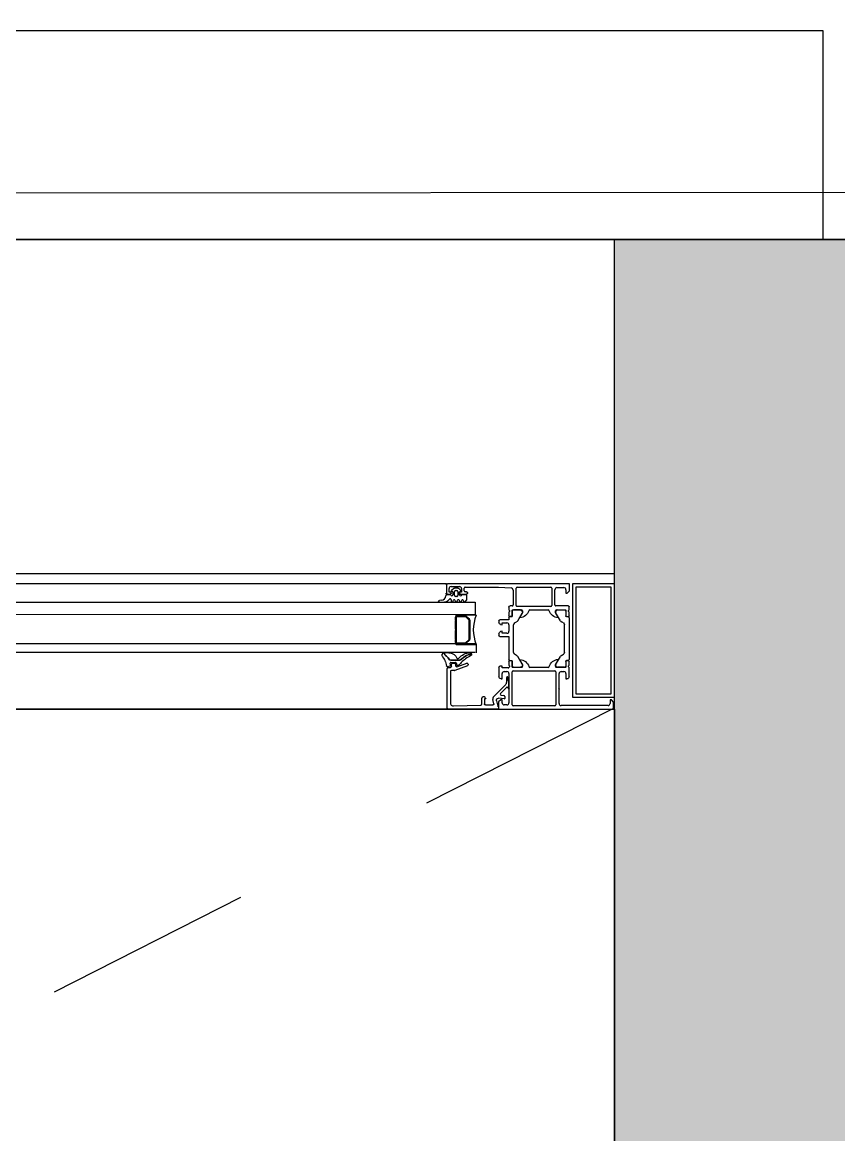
# Model space of a CAD drawing. Header units: metres. Extents: x 493 to 630, y -132 to -15.
# Drawn here: x 529.256 to 529.647, y -79.818 to -79.286 of the extents above; entities that cross this region are included whole.
import ezdxf

# ---------------------------------------------------------------- set-up
doc = ezdxf.new("R2010")
doc.units = ezdxf.units.M
doc.header["$MEASUREMENT"] = 0
doc.header["$PDMODE"] = 3
doc.linetypes.add('HIDDEN2', pattern=[0.1875, 0.125, -0.0625])
for name, color, linetype in [('a_caramida', 2, 'Continuous'), ('a_cote_50', 9, 'Continuous'), ('a_gipscarton', 41, 'Continuous'), ('a_pereti_hasuri', 253, 'Continuous'), ('a_punctat', 40, 'HIDDEN2'), ('a_sticla', 4, 'Continuous'), ('a_tamplarie_ferestre', 6, 'Continuous'), ('a_vederi', 74, 'Continuous'), ('a_vederi subtiri', 124, 'Continuous')]:
    doc.layers.add(name, color=color, linetype=linetype)
doc.styles.get("Standard").update_dxf_attribs({"font": 'ARIALN.TTF'})
doc.dimstyles.new('50 cote', dxfattribs={"dimtxt": 0.09, "dimasz": 0.06, "dimexe": 0, "dimexo": 0, "dimgap": 0.018, "dimtad": 1, "dimdec": 1, "dimlfac": 100, "dimrnd": 0.5, "dimdsep": 46, "dimtxsty": 'Standard', "dimblk": 'OBLIQUE', "dimcen": 0.00045, "dimclrd": 256, "dimclrt": 4, "dimadec": 1, "dimazin": 0, "dimtfac": 1, "dimtdec": 1, "dimtix": 1, "dimtofl": 0, "dimtmove": 0, "dimatfit": 3, "dimldrblk": 'OBLIQUE', "dimfxl": 0, "dimtolj": 1, "dimtzin": 0, "dimarcsym": 0})

# ---------------------------------------------------------------- blocks, each defined once
blk = doc.blocks.new('__4FAFA3F2_FC5C_44BB_A64D_ECB77A95FE74_')
at = {"layer": 'a_vederi subtiri'}
for p, q in [((-125.4500011026394, 66.99999999985448), (-125.4500011026394, 70.99999999988358)), ((-125.0125011026394, 70.99999999988358), (-125.0125011026394, 66.99999999985448)), ((-125.0125011026394, 66.81066017167177), (-125.0125011026394, 70.74999999985448)), ((-124.6975011024624, 66.81066017167177), (-124.6975011024624, 70.74999999985448)), ((-124.3562511024065, 71.49999999985448), (-123.2625011026394, 71.49999999985448)), ((-124.3562511024065, 71.13999999989755), (-119.0254425092135, 71.13999999989755)), ((-123.2625011026394, 71.49999999985448), (-123.0437511024065, 71.25)), ((-123.0437511024065, 71.25), (-122.8250011026394, 71.49999999985448)), ((-122.8250011026394, 71.49999999985448), (-118.8896831609309, 71.49999999985448)), ((-118.010319044115, 71.49999999985448), (-114.0750011026394, 71.49999999985448)), ((-117.8745596958324, 71.13999999989755), (-112.5437511026394, 71.13999999989755)), ((-114.0750011026394, 71.49999999985448), (-113.8562511026394, 71.25)), ((-113.8562511026394, 71.25), (-113.6375011026394, 71.49999999985448)), ((-113.6375011026394, 71.49999999985448), (-112.5437511026394, 71.49999999985448)), ((-112.2025011025835, 70.74999999985448), (-112.2025011025835, 66.81066017167177)), ((-111.8875011026394, 66.99999999985448), (-111.8875011026394, 70.99999999988358)), ((-111.8875011026394, 70.74999999985448), (-111.8875011026394, 66.81066017167177)), ((-111.4500011026394, 70.99999999988358), (-111.4500011026394, 66.99999999985448)), ((-125.4500011026394, 61.49999999988358), (-125.4500011026394, 66.99999999985448)), ((-125.0125011026394, 66.99999999985448), (-125.0125011026394, 66.81066017167177)), ((-124.8202899277676, 66.28033008577768), (-123.4547122775111, 64.71966991398949)), ((-123.4547122775111, 64.71966991398949), (-124.8202899277676, 66.28033008577768)), ((-123.2319736413192, 64.97422835521866), (-124.5975512915757, 66.53488852712326)), ((-113.9093287528958, 64.85999999986961), (-122.9906734523829, 64.85999999986961)), ((-122.9906734523829, 64.49999999985448), (-113.9093287528958, 64.49999999985448)), ((-113.9093287528958, 64.49999999985448), (-122.9906734523829, 64.49999999985448)), ((-112.3024509134702, 66.53488852712326), (-113.6680285637267, 64.97422835521866)), ((-113.4452899277676, 64.71966991398949), (-112.0797122775111, 66.28033008577768)), ((-112.0797122775111, 66.28033008577768), (-113.4452899277676, 64.71966991398949)), ((-111.8875011026394, 66.81066017167177), (-111.8875011026394, 66.99999999985448)), ((-111.4500011026394, 66.99999999985448), (-111.4500011026394, 61.49999999988358))]:
    blk.add_line(p, q, dxfattribs=at)
at = {"layer": 'a_vederi subtiri', "extrusion": (2e-16, 2.000000000000001e-16, -1)}
for centre, radius, start, end in [((125.2312511026394, 71.02929687488358), 0.2207031249999999, 352.3718503293429, 187.6281496706571), ((124.3060278883204, 70.79394531238358), 0.707838677237907, 356.4405713952564, 85.93127893733272), ((124.3301350313704, 70.77285156247672), 0.3680761121636999, 356.4405713952564, 85.93127893733272), ((118.4500011026394, 71.67726562483585), 0.7872656250000108, 223.0350141754325, 316.9649858245675), ((118.4500011026394, 71.76164062495809), 0.5116406250000021, 210.7555134559261, 329.2444865440739), ((112.5939743169583, 70.79394531238358), 0.7078386772379076, 94.06872106266727, 183.5594286047437), ((112.5698671741411, 70.77285156247672), 0.3680761121637185, 94.06872106266727, 183.5594286047437), ((111.6687511026394, 71.02929687488358), 0.2207031249999999, 352.3718503293429, 187.6281496706571), ((125.2312511026394, 66.97070312485448), 0.2207031249999999, 172.371850329343, 7.628149670657059), ((125.2312511026394, 66.97070312485448), 0.2207031249999999, 172.371850329343, 7.628149670657059), ((124.2048949212767, 66.80336917506065), 0.8076390920070746, 319.6379859252439, 0.5172471456179616), ((124.2048949212767, 66.80336917506065), 0.8076390920070561, 319.6379859252439, 0.5172471456179616), ((124.2775458882097, 66.80686885336763), 0.4199723278436767, 319.6379859252439, 0.5172471456179616), ((122.9823408846278, 65.11756334116217), 0.617619552900235, 270.7730251426407, 319.8915003898574), ((122.9823408846278, 65.11756334116217), 0.617619552900235, 270.7730251426407, 319.8915003898574), ((122.9863405169453, 65.18113293728675), 0.3211621675081091, 270.7730251426407, 319.8915003898574), ((113.9136616881005, 65.18113293728675), 0.3211621675081109, 220.1084996101426, 269.2269748573593), ((113.917661320651, 65.11756334116217), 0.6176195529002321, 220.1084996101426, 269.2269748573593), ((113.917661320651, 65.11756334116217), 0.6176195529002375, 220.1084996101426, 269.2269748573593), ((112.622456317069, 66.80686885336763), 0.4199723278436483, 179.4827528543821, 220.362014074756), ((112.695107284002, 66.80336917506065), 0.8076390920070647, 179.4827528543821, 220.362014074756), ((112.695107284002, 66.80336917506065), 0.8076390920070755, 179.4827528543821, 220.362014074756), ((111.6687511026394, 66.97070312485448), 0.2207031249999999, 172.371850329343, 7.628149670657059), ((111.6687511026394, 66.97070312485448), 0.2207031249999999, 172.371850329343, 7.628149670657059), ((118.4500011026394, 44.30178832099773), 18.56821167883212, 67.85273984560007, 112.1472601544)]:
    blk.add_arc(centre, radius, start, end, dxfattribs=at)
blk = doc.blocks.new('fvsdv')
at = {"layer": 'a_tamplarie_ferestre', "extrusion": (0, -1.5e-15, -1)}
blk.add_line((616.6614823891448, -334.5287127975987), (616.6374117010116, -334.5287127975987), dxfattribs=at)
at = {"layer": 'a_tamplarie_ferestre', "extrusion": (-1.999999999963883e-16, -2.000627397658308e-16, -1)}
for points in [[(-616.636482390581, -334.4692127975866), (-616.636482390581, -334.4732127976759)], [(-616.6937823769416, -334.4715128007277), (-616.6937823769416, -334.4732127976759), (-616.6943823830454, -334.4732127976759), (-616.6954823891449, -334.4721127992018), (-616.6954823891449, -334.4687127975997), (-616.6369823905806, -334.4687127975997)], [(-616.6387823783739, -334.4732127976759), (-616.6387823783739, -334.4727127976759), (-616.6377823783735, -334.4727127976759), (-616.6377823783735, -334.4710128007277)], [(-616.6387823783739, -334.4700128006085), (-616.6427824088914, -334.4700128006085)], [(-616.6437823783733, -334.4710128007277), (-616.6437823783733, -334.4727127976759), (-616.6427823783738, -334.4727127976759), (-616.6427823783738, -334.4732127976759)], [(-616.6450823966843, -334.4720128007277), (-616.6450823966843, -334.4708127961501)], [(-616.6455823966838, -334.4703127960309), (-616.6614823905804, -334.4703127960309), (-616.6675394260265, -334.4706589111432)], [(-616.6698823825689, -334.479012793098), (-616.6698823825689, -334.4708128036603)], [(-616.6703823825693, -334.4703128036603), (-616.6865823766561, -334.4703128036603)], [(-616.6870823766557, -334.4708128036603), (-616.6870823766557, -334.479012793098)], [(-616.6894823891488, -334.4705128006085), (-616.6927823769421, -334.4705128006085)], [(-616.6369823905806, -334.4737127976759), (-616.6382824088915, -334.4737127976759)], [(-616.6432823783733, -334.4737127976759), (-616.6460823966838, -334.4737127976759)], [(-616.6460823966838, -334.4725128007277), (-616.6455823966838, -334.4725128007277)], [(-616.6465823966843, -334.4732127976759), (-616.6465823966843, -334.4730128007276)], [(-616.6684823886723, -334.4716572862013), (-616.6684823886723, -334.4788127961499)], [(-616.6884823891493, -334.4787127976758), (-616.6884823891493, -334.4715128007277)], [(-616.6664823886723, -334.4798127961499), (-616.6664823886723, -334.4812127976757)], [(-616.6666823896725, -334.4814859866757), (-616.6666823896725, -334.4819395806757)], [(-616.6679823886727, -334.4793127961499), (-616.6669823886727, -334.4793127961499)], [(-616.6680623629916, -334.4840927956756), (-616.6680623629916, -334.4813327976757)], [(-616.668092669103, -334.4817228650479), (-616.6680928971665, -334.4841228634428)], [(-616.6681823629918, -334.4812127976757), (-616.6724823886722, -334.4812127976757)], [(-616.6720692308575, -334.4812230394265), (-616.6685926893625, -334.4812228880743)], [(-616.6865823766561, -334.479512793098), (-616.6703823825693, -334.479512793098)], [(-616.6729823886726, -334.4817127976757), (-616.6729823886726, -334.4824127976757), (-616.6716008932148, -334.4848056179987)], [(-616.6764824301839, -334.4812126679759), (-616.6852826652358, -334.4812126679759)], [(-616.6901642022053, -334.4848056179987), (-616.6887827067476, -334.4824127976757), (-616.6887827067476, -334.4817127976757)], [(-616.694782376942, -334.4792127976758), (-616.6889823891493, -334.4792127976758)], [(-616.6892827067476, -334.4812127976757), (-616.6935824026225, -334.4812127976757)], [(-616.6896958496469, -334.4812227975993), (-616.6931723911449, -334.4812227975993)], [(-616.693672389762, -334.4817227962164), (-616.6936720578115, -334.4841227945993)], [(-616.6937024026228, -334.4813327976757), (-616.6937024026228, -334.4840936083576)], [(-616.6950823759421, -334.4819403933577), (-616.6950823759421, -334.4814867993576)], [(-616.695282376942, -334.4812136103577), (-616.695282376942, -334.4797127976757)], [(-616.6616824216234, -334.486412812858), (-616.6616824216234, -334.4872438065104)], [(-616.6664825312056, -334.4849227946026), (-616.6664824323044, -334.485912812858), (-616.6621824292528, -334.485912812858)], [(-616.6664823886723, -334.4822127846757), (-616.6664823886723, -334.4840927956756)], [(-616.6667823886726, -334.4843927956757), (-616.6677623629913, -334.4843927956757)], [(-616.6677928841808, -334.4844228504567), (-616.6669825528483, -334.4844228162462)], [(-616.6691929414393, -334.4874553434881), (-616.6700761929895, -334.4869596073277)], [(-616.6706711814733, -334.4863851410075), (-616.6727681066092, -334.4827535226797)], [(-616.6910936755818, -334.4863849596919), (-616.6889969076468, -334.4827532505993)], [(-616.692582388145, -334.4874611305992), (-616.6916886391983, -334.4869594517664)], [(-616.6939720578115, -334.4844227945993), (-616.694782389145, -334.4844227945993)], [(-616.694002402623, -334.4843936083577), (-616.6949823769418, -334.4843936083577)], [(-616.695282376942, -334.4840936083576), (-616.695282376942, -334.4822135973577)], [(-616.695282389145, -334.4849227945993), (-616.695282389145, -334.5050027945988)], [(-616.6624234265672, -334.4882098099283), (-616.6631824063646, -334.488412812858), (-616.6631824063646, -334.487412812858), (-616.6654824246751, -334.487412812858)], [(-616.6654824246751, -334.4924128128579), (-616.6631824063646, -334.4924128128579), (-616.6631824292527, -334.4914128128579), (-616.6624234265672, -334.4916158157876)], [(-616.6664824323044, -334.488412812858), (-616.6664824323044, -334.4914128128579)], [(-616.6686818083808, -334.5015984472525), (-616.6686823828378, -334.4883273363929)], [(-616.6930823901449, -334.5015984325989), (-616.6930823901449, -334.4883271565992)], [(-616.6616823987354, -334.4925818192056), (-616.6616824216234, -334.4934128128579)], [(-616.6621824292528, -334.4939128128578), (-616.6664827398382, -334.4939128128578), (-616.6664816620172, -334.5050027985833)], [(-616.6700755001198, -334.5029662969782), (-616.66919229149, -334.5024704843543)], [(-616.6916886391983, -334.5029661374318), (-616.692582388145, -334.5024644585989)], [(-616.6661824195488, -334.5090127927469), (-616.6631824013572, -334.5090127927469), (-616.6631824013572, -334.5082127973242), (-616.6621824013579, -334.5082128049535)], [(-616.6664822669605, -334.5058329290239), (-616.6664822669605, -334.5077129400238)], [(-616.6666822679612, -334.5079861440241), (-616.6666822679612, -334.5084397380243)], [(-616.6677622412798, -334.5055329290238), (-616.666782266961, -334.5055329290238)], [(-616.6669816403736, -334.505502820226), (-616.6677919717063, -334.5055028544364)], [(-616.6680622412794, -334.5085929268509), (-616.6680622412794, -334.5058329290239)], [(-616.66809195872, -334.5058028674221), (-616.6680915228827, -334.5082028657883)], [(-616.672767049598, -334.5071726146562), (-616.6706704388681, -334.5035408148059)], [(-616.6715940223327, -334.5051084043188), (-616.6729822669611, -334.5075129224463), (-616.6729822669611, -334.5082129270238)], [(-616.6717530799493, -334.504918394248), (-616.6717127662275, -334.5049129239721)], [(-616.6887825608826, -334.5082129270238), (-616.6887825608826, -334.5075129224463), (-616.690164631112, -334.5051190987281)], [(-616.6889969076468, -334.5071723385988), (-616.6910936755818, -334.5035406295062)], [(-616.6936720578115, -334.5058027945988), (-616.693672389762, -334.5082027929817)], [(-616.6937024320689, -334.5058327916948), (-616.6937024320689, -334.5085929268507)], [(-616.694782389145, -334.5055027945988), (-616.6939720578115, -334.5055027945988)], [(-616.6949824063879, -334.5055327916947), (-616.694002432068, -334.5055327916947)], [(-616.6950824053871, -334.5084396006947), (-616.6950824053871, -334.5079860066948)], [(-616.6952824063873, -334.5077128026953), (-616.6952824063873, -334.5058327916948)], [(-616.6616824013579, -334.5087127973242), (-616.6616823403223, -334.5132127973241)], [(-616.6626823403227, -334.514212797324), (-616.6631823403222, -334.514212797324), (-616.6631823403222, -334.5117127973241)], [(-616.6641823402034, -334.5107127973241), (-616.6654823890309, -334.5107127973241)], [(-616.6664823890318, -334.5117127973241), (-616.6664823890318, -334.5187127973239)], [(-616.6679824042902, -334.5266127914585), (-616.6679824042902, -334.5109127942723)], [(-616.6724822669604, -334.5087129193944), (-616.6681822414878, -334.5087129268504)], [(-616.6684824042898, -334.5104127942723), (-616.688482405243, -334.5104127942723)], [(-616.6685914998562, -334.508702886048), (-616.6720680413509, -334.5087030374002)], [(-616.6852573295893, -334.5087129193944), (-616.6765245780231, -334.5087129193944)], [(-616.688982405243, -334.5109127942723), (-616.688982405243, -334.5266127914585)], [(-616.6935824318606, -334.5087129268502), (-616.689282560883, -334.5087129193944)], [(-616.6931623911449, -334.5087027915987), (-616.6896958496469, -334.5087027915987)], [(-616.690482420502, -334.5187127973239), (-616.690482420502, -334.5117127973241)], [(-616.6914824205015, -334.5107127973241), (-616.6927824082951, -334.5107127973241)], [(-616.6937824063878, -334.5117127973241), (-616.6937824063878, -334.514212797324), (-616.6942824063877, -334.514212797324)], [(-616.6952824063873, -334.5132127973241), (-616.6952824063873, -334.5087127896947)], [(-616.6631823403222, -334.5257132476964), (-616.6631823403222, -334.5242127901715), (-616.6625823647363, -334.5242127901715), (-616.6614823891457, -334.5253127655187), (-616.6614823891457, -334.5287127975982), (-616.7166367095814, -334.5287244009314), (-616.7166367095814, -334.5253243993694), (-616.7155367339955, -334.5242244011342), (-616.714936727892, -334.5242244011342), (-616.714936727892, -334.5260244115764)], [(-616.6664823890318, -334.5197127973239), (-616.6664823890318, -334.5257132324381)], [(-616.690482420502, -334.5260128082437), (-616.690482420502, -334.5197127973239)], [(-616.6654823890309, -334.5267132400674), (-616.6641823402034, -334.5267132400674)], [(-616.688482405243, -334.5271127914585), (-616.6684824042898, -334.5271127914585)], [(-616.7139367297993, -334.5270244115764), (-616.6914824205015, -334.5270128082437)]]:
    blk.add_lwpolyline(points, dxfattribs=at)
at = {"layer": 'a_tamplarie_ferestre'}
for points in [[(616.6969796253077, -334.5229318787727), (616.7169796253081, -334.5229318787727), (616.7169796253127, -334.468724400932), (616.6969796253122, -334.468724400932)], [(616.698479625308, -334.5214318787728), (616.7154796253078, -334.5214318787728), (616.7154796253124, -334.470224400932), (616.6984796253125, -334.470224400932)]]:
    blk.add_lwpolyline(points, close=True, dxfattribs=at)
at = {"layer": 'a_tamplarie_ferestre', "extrusion": (0, -1.5e-15, -1)}
for points in [[(-616.6389116991038, -334.5082128738945), (-616.6389116991038, -334.5072128777092)], [(-616.6394116971967, -334.5067128777092), (-616.6404116952897, -334.5067128777092)], [(-616.6465827760919, -334.5080012284072), (-616.6405926069535, -334.5101826857784)], [(-616.6409116952898, -334.5072128777092), (-616.6409116952898, -334.5079688744133)], [(-616.6415827574153, -334.5084389208175), (-616.6462405782338, -334.5067425613814)], [(-616.6469116819378, -334.507212373602), (-616.6469116819378, -334.5075314127088)], [(-616.6369117029187, -334.528249747674), (-616.6369117029187, -334.5092128738945)], [(-616.6374117010116, -334.5087128738945), (-616.6384116991037, -334.5087128738945)], [(-616.6658959792046, -334.5135194304092), (-616.6658959789509, -334.5146387802781)], [(-616.6662959883604, -334.5153481199844), (-616.6662959883604, -334.5186381446406)], [(-616.6550273826513, -334.5232185518844), (-616.6553960040007, -334.5238497569663), (-616.6547960036194, -334.5238497574433), (-616.6547960055275, -334.5262497520549)], [(-616.6593064558899, -334.5261203215225), (-616.6587868330869, -334.5241810667618)], [(-616.6643871769345, -334.5237569452461), (-616.6615427626173, -334.5235054209335)], [(-616.6644959853081, -334.5227188170059), (-616.6644959853081, -334.5236573339387)], [(-616.6552960026663, -334.526749750982), (-616.658823499957, -334.5267497465713)], [(-616.6604896774686, -334.5247604408366), (-616.6611966841617, -334.5273791411025)]]:
    blk.add_lwpolyline(points, dxfattribs=at)
for points in [[(-616.6404215128002, -334.5102128700798), (-616.6389116991047, -334.51021287008, -0.4142048407650049), (-616.6384116991037, -334.5107128700798), (-616.6384116991037, -334.5256847534282, -0.426752481241578), (-616.6399756963726, -334.5271827499969), (-616.6530173969829, -334.5267692342841, -0.4017347394656232), (-616.6534960072429, -334.5262696920146), (-616.6534960072429, -334.5234375560386)], [(-616.6591750777159, -334.5227321684463), (-616.664810208026, -334.5170970381359, -0.1989123673822696), (-616.665395994464, -334.5156828245736), (-616.665395994464, -334.5135194304092)], [(-616.6661218423367, -334.5187052443218), (-616.6657772808474, -334.518324499379, -0.4930404387425781), (-616.6654626295956, -334.5182830717666), (-616.6624744621311, -334.521265583287, -0.637079024899166), (-616.6627844443708, -334.5221172216042), (-616.6640395642905, -334.5222207243545)]]:
    blk.add_lwpolyline(points, format="xyb", dxfattribs=at)
at = {"layer": 'a_tamplarie_ferestre', "extrusion": (-1.999999999963883e-16, -2.000627397658308e-16, -1)}
for centre, radius, start, end in [((-616.6369823869377, -334.4692127939564), 0.0004999963568365369, 359.9995840237517, 90.00041748093061), ((-616.6369823869412, -334.4732128013152), 0.0004999963606447729, 269.9995829620062, 0.0004170445076121595), ((-616.6382824291462, -334.4732128484463), 0.0004999492300512524, 179.9941815565616, 270.0023212752666), ((-616.6432824271093, -334.4732127489402), 0.0005000487381371209, 270.0055841559429, 359.9944158375433), ((-616.6460824095659, -334.4730127878461), 0.0004999871185779336, 89.99852384808548, 180.0014761584283), ((-616.6460824104842, -334.4732128114759), 0.0004999862001939583, 179.9984185919793, 270.0015814145345), ((-616.6669823886727, -334.4798127961499), 0.0004999999999881748, 0, 90), ((-616.6685926650799, -334.4817228840512), 0.0004999959774337602, 0.002177639992241094, 90.00278260042404), ((-616.6712441654312, -334.4800361888139), 0.004999999999881794, 197.7469977029321, 264.3774224610111), ((-616.671926877363, -334.4822128513403), 0.0009999960709008312, 98.18408816903201, 212.7294962203608), ((-616.6905209299889, -334.4800361888139), 0.004999999999881608, 275.6225775389889, 342.2530022970679), ((-616.6947823907415, -334.4797127838758), 0.0004999862001939237, 89.99841858546546, 180.0015814080207), ((-616.6621824513003, -334.4864128425352), 0.0005000296776441326, 0.003400552581995896, 89.99747370363386), ((-616.6667823886726, -334.4840927956756), 0.0002999999999929066, 270, 0), ((-616.6669825312051, -334.4849228162457), 0.0004999999999881747, 0.002480120208054673, 90.00248012020808), ((-616.6677623629913, -334.4840927956756), 0.0002999999999929013, 180, 270), ((-616.6693721757889, -334.4856350848548), 0.001499999999964529, 210.0024767199816, 242.0082254837521), ((-616.6717205084574, -334.484874677891), 0.000138119784645033, 264.3774224610111, 29.99999999751501), ((-616.6900445869633, -334.484874677891), 0.0001381197846450354, 150.000000002485, 275.6225775389889), ((-616.6939720578115, -334.4841227945993), 0.0002999999999929083, 270, 0), ((-616.694002402623, -334.4840936083576), 0.0002999999999929064, 270, 0), ((-616.6949823769418, -334.4840936083576), 0.0002999999999929066, 180, 270), ((-616.6626833545662, -334.4925824338035), 0.001000956019629055, 0.03518023540125607, 74.9489400958685), ((-616.6626836141724, -334.4872430164889), 0.001001192860712961, 285.0627999272706, 359.9547890323745), ((-616.6920823897362, -334.4883271573937), 0.001000000408674858, 119.9998811996709, 179.9999544849903), ((-616.6621824439346, -334.4934127905465), 0.0005000223116292011, 270.001682332466, 359.9974434145755), ((-616.6693713682545, -334.5042907584975), 0.001499999999964511, 117.9967347536241, 150.0024835213092), ((-616.6920823897362, -334.5015984318045), 0.001000000408674854, 180.0000455150097, 240.0001188003292), ((-616.6621823706172, -334.5087127742129), 0.0004999692599016982, 359.9973514400586, 90.00352283244209), ((-616.6669816620168, -334.5050028202264), 0.00049999999998818, 270.002480120208, 0.002480120208054673), ((-616.666782266961, -334.5058329290239), 0.0002999999999929103, 0, 90), ((-616.6677622412798, -334.5058329290239), 0.0002999999999929137, 90, 180), ((-616.6685915188594, -334.5082028900709), 0.000499995977433753, 270.0021776399923, 0.002782600423873765), ((-616.6717209801487, -334.5050517189604), 0.0001390378262387835, 335.9397297170084, 86.61317242161918), ((-616.6713465350218, -334.509824664497), 0.004923085062686922, 94.736839592394, 162.7104472882768), ((-616.6719257735476, -334.5077132131663), 0.0009999960709008257, 147.2754640201544, 261.8208720681917), ((-616.6904053083467, -334.5097823356339), 0.004881891175918552, 16.95440186401337, 85.66034805447025), ((-616.690046245342, -334.5050507488965), 0.0001366999999967652, 85.66034805447025, 209.9999185302323), ((-616.6939720578115, -334.5058027945988), 0.0002999999999929174, 0, 90), ((-616.694002432068, -334.5058327916948), 0.0002999999999929174, 0, 90), ((-616.6949824063879, -334.5058327916948), 0.0002999999999929174, 90, 180), ((-616.6626824277932, -334.5132127098539), 0.001000087474370509, 270.0050112563145, 359.9949887436852), ((-616.694282372021, -334.5132127629589), 0.001000034366135351, 180.0019689320957, 269.9980310679043)]:
    blk.add_arc(centre, radius, start, end, dxfattribs=at)
at = {"layer": 'a_tamplarie_ferestre'}
for centre, radius, start, end in [((616.6387824215988, -334.4710128438339), 0.001000043226228888, 90.00247651157618, 179.9975303083473), ((616.6427824255763, -334.4710127534065), 0.0009999527981185412, 359.9972885690925, 90.00095603992932), ((616.6455823930447, -334.4708127923915), 0.0004999963606570516, 89.99958296200617, 180.0004307038958), ((616.6674823978814, -334.4716572744904), 0.0009999907912387556, 359.9993290094217, 86.73072418246032), ((616.6703823825693, -334.4708128036603), 0.0004999999999881766, 90, 180), ((616.6865823766561, -334.4708128036603), 0.0004999999999881766, 0, 90), ((616.6894824090593, -334.4715128205188), 0.001000019910524334, 90.00114074456123, 179.9988660753621), ((616.6927824079268, -334.471512769624), 0.0009999690159288555, 359.9982178308895, 90.00177534267327), ((616.6455823994252, -334.4720127979868), 0.0005000027408632844, 180.0003140812505, 269.999685931777), ((616.6664035522261, -334.4814803182677), 0.0002788950563208456, 358.8354106242616, 73.58012358911448), ((616.6679823886727, -334.4788127961499), 0.0004999999999881837, 270, 0), ((616.6681823629918, -334.4813327976757), 0.0001199999999971634, 90, 180), ((616.6703823825693, -334.479012793098), 0.0004999999999881837, 180, 270), ((616.6724823886722, -334.4817127976757), 0.0004999999999881766, 0, 90), ((616.6764824301839, -334.4817126679759), 0.0004999999999882075, 90, 162.2530022970678), ((616.6852826652358, -334.4817126679759), 0.0004999999999883187, 17.74699770293214, 90), ((616.6865823766561, -334.479012793098), 0.0004999999999881766, 270, 0), ((616.6889823855101, -334.4787128013151), 0.0004999963606447853, 179.9995829554924, 270.0004170379938), ((616.6892827067476, -334.4817127976757), 0.0004999999999881704, 90, 180), ((616.689838160296, -334.4822126156741), 0.0009999960709008303, 98.18160805244383, 212.7270160997201), ((616.6931723937846, -334.4817227935768), 0.0004999959774337582, 359.9996975197845, 90.00030248021555), ((616.6935824026225, -334.4813327976757), 0.0001199999999971634, 0, 90), ((616.6953612133882, -334.4814811309496), 0.0002788950563208394, 106.4198764108855, 181.1645893757385), ((616.666403521577, -334.4819452413352), 0.0002789255417305512, 286.4245945580637, 1.162870074671405), ((616.6677928971667, -334.484122850457), 0.0002999999999929065, 269.9975198797919, 359.9975198797919), ((616.6923927137319, -334.485634959769), 0.001499999999964522, 209.9999966005126, 242.0057453634597), ((616.6947823918239, -334.4849227919204), 0.0004999973210861574, 359.9996930187652, 90.00030698123477), ((616.6953612440376, -334.4819460540172), 0.0002789255417305553, 178.8371299253286, 253.5754054419363), ((616.6654824580864, -334.4884127870758), 0.000999974218394455, 359.9985227537711, 90.00191437922187), ((616.665482314654, -334.4914126952065), 0.001000117657443958, 270.006303003237, 359.9932598637672), ((616.6696823828366, -334.4883273796791), 0.000999999999976356, 119.303872864269, 179.997519879792), ((616.66968180838, -334.5015984905388), 0.0009999999999763508, 179.997519879792, 240.6911668989066), ((616.6923927137319, -334.5042906294291), 0.001499999999964502, 117.9942546365403, 150.0000033994874), ((616.6394117032785, -334.5072128818834), 0.0005000041742330564, 90.00069689096702, 179.9995216755163), ((616.6404116875299, -334.5072128854686), 0.0005000077593987789, 0.0008891426421919295, 89.99911085816552), ((616.6464116819377, -334.507212373602), 0.000499999999988174, 0, 110.011418451356), ((616.6464116819377, -334.5075314127088), 0.0004999999999881393, 290.0102537740665, 0), ((616.6664033998652, -334.5079804833643), 0.0002789255417305544, 358.8371299253286, 73.57540544193631), ((616.6664034305144, -334.5084454064322), 0.0002788950563208143, 286.4198764108855, 1.164589375738513), ((616.6677919587203, -334.5058028544361), 0.0002999999999929102, 359.9975198797919, 89.99751987979195), ((616.6724822798429, -334.5082129322768), 0.0004999871177621114, 269.9985237699202, 0.0006019640941198639), ((616.6765245780231, -334.5082129193944), 0.000499999999987999, 197.2895527117232, 270), ((616.6852573295893, -334.5082129193944), 0.0004999999999881662, 270, 343.0455981359866), ((616.6892825480008, -334.5082129322768), 0.0004999871177621201, 179.9993980359059, 270.0014762300798), ((616.689838160296, -334.507712973524), 0.0009999960709008264, 147.2729839002799, 261.8183919475561), ((616.6931673937846, -334.5081977956741), 0.0005050207028431561, 269.4324295547182, 359.4330345187439), ((616.6947823918239, -334.5050027972777), 0.0004999973210933302, 269.9996930187652, 0.0003069812347468385), ((616.6953612734832, -334.5079803460357), 0.000278925541730555, 106.4245945580637, 181.1628700746714), ((616.6953612428343, -334.5084452691027), 0.0002788950563208238, 178.8354106242615, 253.5801235891144), ((616.6374117110824, -334.5092128820581), 0.000500008163680858, 90.00115402943341, 179.9990645370891), ((616.6404215128002, -334.5097128700799), 0.0004999999999882195, 270, 290.0102537740665), ((616.6641824277197, -334.5117128847214), 0.001000087401268234, 90.00501388788004, 179.9949929320431), ((616.6656459868343, -334.5135038975909), 0.0002504744573857769, 356.4446021656984, 183.5553978343016), ((616.6654823302339, -334.5117128561217), 0.001000058799433805, 0.003368664391707279, 89.9966313356083), ((616.6661822669903, -334.5087127927857), 0.0002999999999929289, 270.0291364078558, 359.9743623240125), ((616.6684824070311, -334.5109127970131), 0.0005000027408633035, 90.00031406822303, 179.9996859187494), ((616.6681822412801, -334.5085929268509), 0.0001199999999971626, 180, 270.0000993481113), ((616.6884824025026, -334.5109127970131), 0.0005000027408632893, 0.0003140812505734675, 89.99968593177698), ((616.6914823894309, -334.5117127662533), 0.0009999689290966407, 89.99821968080188, 180.0017803126843), ((616.6927823875727, -334.5117128161392), 0.001000018815337834, 0.001078010384765943, 89.99881272102306), ((616.6935824320683, -334.5085929268507), 0.0001199999999971598, 269.9999006518887, 0), ((616.6661959883611, -334.5186381446406), 9.999999999763501e-05, 222.1440459667523, 0), ((616.6659773313947, -334.5153423561144), 0.0003187090900802913, 358.9637464256572, 59.24615152020042), ((616.6659575496908, -334.5192127973239), 0.0007248836686813678, 316.3884232686992, 43.61157673130081), ((616.6910073962947, -334.5192127973239), 0.0007249824704847863, 136.3958615993029, 223.6041384006971), ((616.6542950856326, -334.5235615366272), 0.0008086392632466716, 25.09690427962828, 171.1806240554214), ((616.6602357232684, -334.5237928433278), 0.001500000063743287, 134.9992078292225, 194.9997963380306), ((616.6639959887259, -334.5227188184746), 0.0004999965822622362, 0.0001683013155248172, 85.00023108022376), ((616.6643959853088, -334.5236573339387), 9.999999999763631e-05, 264.9466242946025, 0), ((616.637411703741, -334.5282127967766), 0.0005000008220376726, 180.0002205580834, 269.9996872345322), ((616.6641824266486, -334.5257131537404), 0.001000086330796236, 180.005382847695, 269.9950474458348), ((616.6654823342227, -334.5257131852587), 0.001000054809777459, 270.0031401350746, 359.9972969979186), ((616.6684824070311, -334.5266127887177), 0.0005000027408632963, 180.0003140812505, 269.999685931777), ((616.6884824025026, -334.5266127887177), 0.0005000027408632963, 270.000314068223, 359.9996859187494), ((616.6914824265716, -334.5260128021743), 0.001000006069137505, 180.0003477314173, 269.9996522685827), ((616.7139366719329, -334.5260243556166), 0.001000055961707848, 270.003315381704, 359.9967939064296)]:
    blk.add_arc(centre, radius, start, end, dxfattribs=at)
at = {"layer": 'a_tamplarie_ferestre', "extrusion": (0, -1.5e-15, -1)}
for centre, radius, start, end in [((-616.6384117010673, -334.5082128758576), 0.0004999980369683452, 179.9997750540808, 270.0002249467399), ((-616.6414121108235, -334.5079685001684), 0.0005004156736208126, 250.0615984271312, 359.9571503118842), ((-616.666395978951, -334.5146387803916), 0.0004999999999885265, 300.7538484797996, 1.300394605109548e-05), ((-616.6614556051134, -334.5245016181793), 0.00100000269142326, 344.9998270484658, 95.00008778229402), ((-616.6552960016477, -334.5262497548617), 0.0004999961203540096, 269.9998832731343, 0.0003216323453872522), ((-616.6588234749968, -334.5262497295832), 0.0005000169887408082, 165.0006950349404, 269.997139864485), ((-616.6616797058384, -334.527249675227), 0.0005000713486215687, 293.2396003736727, 344.9955059551618)]:
    blk.add_arc(centre, radius, start, end, dxfattribs=at)
at = {"layer": 'a_vederi subtiri'}
blk.add_line((616.650786821571, -334.4977127976001), (616.650786821571, -334.5017127976), dxfattribs=at)
at = {"layer": 'a_vederi subtiri', "extrusion": (-1.999999999963971e-16, -3.000627397658306e-16, -1)}
for points in [[(-616.6400612886395, -334.4708591125306), (-616.6390199755708, -334.4719004216001)], [(-616.6420537447923, -334.4707126666001), (-616.6404148413511, -334.4707126666001)], [(-616.6434485955707, -334.4719004066), (-616.6424072975043, -334.4708591125309)], [(-616.6363343065709, -334.4735126496001), (-616.6362567355467, -334.4744770083913)], [(-616.6386342795709, -334.4740126436001), (-616.6367343005709, -334.4740126436001), (-616.6367343005709, -334.4731126556001)], [(-616.6373561820043, -334.4767357069669), (-616.6379629845709, -334.4760775116)], [(-616.6388342915709, -334.4764118016), (-616.6388342915709, -334.4770986264886)], [(-616.6396342795708, -334.4727040076976), (-616.6396342795708, -334.4740126436)], [(-616.6404342825708, -334.4743126436), (-616.6404342825708, -334.4724126596001)], [(-616.6409342825708, -334.4719126596001), (-616.6415343035708, -334.4719126596)], [(-616.6415343035708, -334.4748126436), (-616.6409342825708, -334.4748126436)], [(-616.6420343035708, -334.4724126596), (-616.6420343035708, -334.4743126436)], [(-616.6428342915708, -334.4740126436), (-616.6428342915708, -334.4727040104947)], [(-616.6459342675707, -334.4740126435999), (-616.6438342915708, -334.4740126436)], [(-616.6455716581427, -334.4773261865446), (-616.6462342705707, -334.4763126345999), (-616.6462342705707, -334.4743126465999)], [(-616.6331935905711, -334.4775089386001), (-616.6355916354108, -334.4775089386001)], [(-616.634277336803, -334.4765311398943), (-616.6332015855711, -334.4766579256001)], [(-616.6396078102332, -334.4772417481464), (-616.639860399225, -334.47658254182)], [(-616.6406074365464, -334.4765825418166), (-616.6408603992377, -334.4772427233802)], [(-616.6416074365587, -334.4772427233848), (-616.6418603992398, -334.4765825418209)], [(-616.6426074365626, -334.4765825418208), (-616.6428603992296, -334.4772427233789)], [(-616.6436074365523, -334.4772427233789), (-616.6438603917295, -334.4765825613943)], [(-616.6446074290523, -334.4765825613943), (-616.6448633373216, -334.4772504303534)]]:
    blk.add_lwpolyline(points, dxfattribs=at)
at = {"layer": 'a_vederi subtiri'}
for points in [[(616.6355264455575, -334.5017611487438), (616.635549856729, -334.5022530206534)], [(616.635549856729, -334.5022580206534), (616.6355264455575, -334.5017661487438)], [(616.6376425143125, -334.5017574647258), (616.6355824963553, -334.5017580720093)], [(616.6360620795955, -334.5060992863919), (616.6364992567169, -334.5080289487495)], [(616.6368560398626, -334.5082557122846), (616.63824905414, -334.5079850868008)], [(616.6384888356156, -334.507648229107), (616.6383752959055, -334.5067504374605)], [(616.6386413218244, -334.5053075270058), (616.6426686590124, -334.5053075270058)], [(616.6426686590124, -334.5053125270058), (616.6386413218244, -334.5053125270058)], [(616.6386729252738, -334.5064127976001), (616.6408682293749, -334.5064127976001)], [(616.6411501374537, -334.5066101923611), (616.6415159846376, -334.507615358157)], [(616.6417979597376, -334.5078128453043), (616.6420532881665, -334.5078128453043)], [(616.6432706896694, -334.5051059999784), (616.6453633003586, -334.5035545883858)], [(616.6453633003586, -334.5035595883858), (616.6432706896694, -334.5051109999785)]]:
    blk.add_lwpolyline(points, dxfattribs=at)
at = {"layer": 'a_vederi subtiri', "extrusion": (-1.999999999963971e-16, -3.000627397658306e-16, -1)}
for centre, radius, start, end in [((-616.6404148413511, -334.4712126666001), 0.0004999999999881722, 45.00011002197347, 90), ((-616.6420537447923, -334.4712126666001), 0.0004999999999881797, 90, 134.9998900286918), ((-616.6367336363832, -334.4735119854124), 0.0003993303646181676, 359.9047025339983, 90.09529746600182), ((-616.6392327258881, -334.4721123595437), 0.0003003004985533638, 260.2603533193982, 44.89040071777239), ((-616.6432358300254, -334.4721123470128), 0.0003003130297155874, 135.1113159497022, 279.737966734616), ((-616.6459354689944, -334.4743114451763), 0.0002988039917129593, 89.76962594087604, 180.2303740558671), ((-616.6331951035382, -334.4770834087587), 0.0004255325310577661, 270.2037137120204, 90.8728063412268), ((-616.6355916354108, -334.4751089386001), 0.002399999999943251, 222.6735360402774, 270), ((-616.6392342915709, -334.4770986264885), 0.0003999999999905412, 200.9654021234351, 0), ((-616.6412339178991, -334.4770996017201), 0.0003999999999905419, 200.9654031679532, 339.0345975258247), ((-616.6432339178909, -334.4770996017188), 0.0003999999999905412, 200.9654024688034, 339.0345975258247), ((-616.645236855983, -334.4771073086932), 0.0003999999999905419, 213.1747648287414, 339.0345975258247)]:
    blk.add_arc(centre, radius, start, end, dxfattribs=at)
at = {"layer": 'a_vederi subtiri'}
for centre, radius, start, end in [((616.6340139794561, -334.4742966057354), 0.002249999999946795, 276.7217479484163, 355.4011476723755), ((616.6383343167968, -334.4764123061752), 0.0004999750288193882, 0.05782295233036559, 137.9620569838095), ((616.6391342795708, -334.4740121494135), 0.0005000002442085208, 180.0566295954052, 359.9433704045948), ((616.6393342795708, -334.4727040076976), 0.0002999999999929063, 0, 99.73964668060187), ((616.6402339178863, -334.4767256634801), 0.0003999999999905415, 20.96540299258313, 159.0345975311966), ((616.6409344613404, -334.4724128383696), 0.0005001788015072356, 90.02047816571745, 179.9795218407963), ((616.6409344252045, -334.4743125009664), 0.0005001426539541591, 180.0163399505905, 269.9836600559242), ((616.6415341321392, -334.4724128310315), 0.0005001714608795216, 0.01963787227942547, 89.98036213097858), ((616.6415343062964, -334.4743126463256), 0.0004999972743997996, 269.9996876709552, 0.0003123323017207608), ((616.6422339179012, -334.476725663481), 0.0003999999999905419, 20.96540247417537, 159.0345975311966), ((616.6431342915707, -334.4727040104947), 0.0002999999999929058, 80.26203326538406, 180), ((616.6433342915708, -334.474012149724), 0.0005000002439016095, 180.0565940008615, 359.9434059991385), ((616.6442339103909, -334.4767256830544), 0.0003999999999905423, 20.96540247417537, 159.0345975311966), ((616.6365487259567, -334.5022104784004), 0.000999999999976338, 182.7249976378283, 242.2796961542196), ((616.634222947094, -334.5066316226232), 0.003999999999905444, 29.32869377867863, 62.27969615421956), ((616.6489747856953, -334.508470460263), 0.006099887101392957, 93.39750691101565, 126.3031676419586), ((616.631112352264, -334.5072285513981), 0.005076912458413897, 12.85188408321461, 43.55871211189089), ((616.6386413218244, -334.5043125270058), 0.0009999999999763518, 201.3964516802927, 270), ((616.6386729252738, -334.5067127976001), 0.0002999999999929076, 90, 187.2076790987245), ((616.6408682293749, -334.5067127976001), 0.000299999999992913, 19.99983660274746, 90), ((616.6420371097312, -334.5040965667275), 0.0004762922707111377, 197.9160645135294, 321.431477886907), ((616.6426686590124, -334.5043125270058), 0.000999999999976357, 270, 307.0154715980083), ((616.6554754071967, -334.5177258569381), 0.0163409220760644, 116.7393562969046, 136.4488663776864)]:
    blk.add_arc(centre, radius, start, end, dxfattribs=at)
at = {"layer": 'a_vederi subtiri', "extrusion": (3.629549024921876e-27, -6.273976584856378e-20, -1)}
for centre, radius, start, end in [((-616.635617885429, -334.5029198715166), 0.001157340695964786, 315.5692793092176, 85.46841751321399), ((-616.635617885429, -334.5029148715166), 0.001157340695964786, 85.46841751321399, 88.24774097682695), ((-616.6365487259567, -334.5022054784004), 0.000999999999976339, 297.7203038457804, 357.2750023621717), ((-616.634222947094, -334.5066366226231), 0.003999999999905445, 117.7203038457804, 150.6713062213214), ((-616.6376433986983, -334.5047574645953), 0.002999999999929044, 89.98310947247194, 102.0138160473731), ((-616.6378100362042, -334.5059325234581), 0.004134773588893482, 96.35686410195424, 155.8835424279803), ((-616.6478742929064, -334.5087510805794), 0.00698944323349791, 38.568522113093, 90.33263641151872), ((-616.6489747263553, -334.5084753794907), 0.006099786874643171, 53.69683235804137, 86.60249308898436), ((-616.6479197133409, -334.5024597350475), 0.0006979967121983897, 89.60247494954103, 173.5474778636055), ((-616.6479197246406, -334.5024647470085), 0.0006979315997486338, 173.5474778636055, 253.0588442310644), ((-616.6367918418073, -334.5079626617605), 0.0002999999999930683, 257.6435140912384, 347.2347733119193), ((-616.6386413218244, -334.5043075270058), 0.000999999999976351, 270, 338.6035483197072), ((-616.6381918418073, -334.5076905927449), 0.0002999999999928998, 171.8820071593785, 259.0059079418827), ((-616.6417979597376, -334.5075127976001), 0.0003000477042415295, 270, 340.0125583079609), ((-616.6420532881665, -334.5075128453043), 0.0002999999999929003, 230.9917724181919, 270), ((-616.632800447497, -334.4960898929883), 0.015000302720351, 223.7718755529361, 230.9917724181919), ((-616.6426686590124, -334.5043075270058), 0.0009999999999763612, 232.9845284019916, 270)]:
    blk.add_arc(centre, radius, start, end, dxfattribs=at)
at = {"xscale": -0.001000000000008328, "yscale": 0.001000000000008328, "zscale": 0.001000000000008328, "rotation": 90}
blk.add_blockref('__4FAFA3F2_FC5C_44BB_A64D_ECB77A95FE74_', (616.7122868215718, -334.6091627987013), dxfattribs=at)
blk = doc.blocks.new('tampalrie subsol')
at = {"layer": 'a_punctat', "ltscale": 0.5}
blk.add_lwpolyline([(529.5390093823086, -79.61437684415249), (528.9093475483651, -79.93400374855905, -0.1258761421039291), (528.8410269613488, -79.6215126793246)], format="xyb", dxfattribs=at)
at = {"layer": 'a_sticla'}
blk.add_lwpolyline([(529.4731629564106, -79.56936139541982), (528.8989635562399, -79.56932376665024), (528.8989639066259, -79.56332376666084), (529.4731633067966, -79.56336139542996)], close=True, dxfattribs=at)
blk.add_lwpolyline([(529.4731621388435, -79.58336139539595), (528.8989627386727, -79.5833237666266), (528.8989625050822, -79.58732376661986), (529.4731619052528, -79.58736139538904)], dxfattribs=at)
at = {"layer": 'a_vederi subtiri'}
blk.add_line((528.8799555891547, -79.55432432347156), (529.4593594014084, -79.55436058929904), dxfattribs=at)
blk.add_lwpolyline([(528.8794520850311, -79.61436149662028), (529.4597566989224, -79.61435979901573)], dxfattribs=at)
at = {"layer": 'a_gipscarton', "rotation": 359.9966540607935}
blk.add_blockref('fvsdv', (-87.15765290716811, 254.9501580117882), dxfattribs=at)
blk = doc.blocks.new('_Oblique')
at = {"color": 0, "linetype": 'ByBlock', "lineweight": -2}
blk.add_line((-0.5, -0.5), (0.5, 0.5), dxfattribs=at)
blk = doc.blocks.new('*D1253')
at = {"layer": 'a_cote_50', "lineweight": -2, "ltscale": 0.3}
blk.add_line((-29.60729685638932, -53.43390889657218), (-27.52729685638928, -53.43390889657221), dxfattribs=at)
at = {"layer": 'Defpoints', "color": 0, "ltscale": 0.3}
for p in [(-27.52729685638928, -53.43390889657221), (-29.60729685638933, -53.66935612923136), (-27.52729685638928, -53.66935612923103)]:
    blk.add_point(p, dxfattribs=at)
at = {"layer": 'a_cote_50', "lineweight": -2, "ltscale": 0.3, "xscale": 0.06, "yscale": 0.06, "zscale": 0.06}
for p, rotation in [((-29.60729685638932, -53.43390889657218), 179.9999999999994), ((-27.52729685638928, -53.43390889657221), 359.9999999999994)]:
    blk.add_blockref('_Oblique', p, dxfattribs=dict(at, rotation=rotation))
at = {"layer": 'a_cote_50', "color": 4, "ltscale": 0.3, "insert": (-28.5672968563893, -53.36995732767724), "char_height": 0.09, "attachment_point": 5}
blk.add_mtext('\\A1;208', dxfattribs=at)
blk = doc.blocks.new('*D1254')
at = {"layer": 'a_cote_50', "lineweight": -2, "ltscale": 0.3}
blk.add_line((-27.52729685638928, -53.43390889657221), (-26.61729685638977, -53.43390889657222), dxfattribs=at)
at = {"layer": 'Defpoints', "color": 0, "ltscale": 0.3}
for p in [(-26.61729685638977, -53.43390889657222), (-27.52729685638928, -53.66935612923103), (-26.61729685638977, -53.66935612922926)]:
    blk.add_point(p, dxfattribs=at)
at = {"layer": 'a_cote_50', "lineweight": -2, "ltscale": 0.3, "xscale": 0.06, "yscale": 0.06, "zscale": 0.06}
for p, rotation in [((-27.52729685638928, -53.43390889657221), 179.9999999999994), ((-26.61729685638977, -53.43390889657222), 359.9999999999994)]:
    blk.add_blockref('_Oblique', p, dxfattribs=dict(at, rotation=rotation))
at = {"layer": 'a_cote_50', "color": 4, "ltscale": 0.3, "insert": (-27.07229685638952, -53.36995732767726), "char_height": 0.09, "attachment_point": 5}
blk.add_mtext('\\A1;91', dxfattribs=at)
blk = doc.blocks.new('COTE EXY')
at = {"layer": 'a_cote_50', "ltscale": 0.3}
for base, p1, p2, picture, middle in [((-27.52729685638928, -53.43390889657221), (-29.60729685638933, -53.66935612923136), (-27.52729685638928, -53.66935612923103), '*D1253', (-28.5672968563893, -53.36995732767724)), ((-26.61729685638977, -53.43390889657222), (-27.52729685638928, -53.66935612923103), (-26.61729685638977, -53.66935612922926), '*D1254', (-27.07229685638952, -53.36995732767726))]:
    dim = blk.add_linear_dim(base=base, p1=p1, p2=p2, angle=179.9999999999994, dimstyle='50 cote', override={"dimtmove": 1}, dxfattribs=at)
    dim.commit()
    dim.dimension.update_dxf_attribs({"geometry": picture, "text_midpoint": middle})

msp = doc.modelspace()

# ---------------------------------------------------------------- hatches: boundary and pattern name
at = {"layer": 'a_pereti_hasuri', "ltscale": 0.3}
h = msp.add_hatch(dxfattribs=at)
h.set_pattern_fill('ANSI33', color=256, scale=0.25, style=0)
h.set_pattern_definition([(45, (-4876.954643999999, 8292.469365), (-0.04419417382415922, 0.04419417382415922), []), (45, (-4876.91044982625, 8292.469365), (-0.04419417382415922, 0.04419417382415922), [0.03125, -0.015625])])
h.paths.add_polyline_path([(518.3431247826951, -92.37458062453567), (518.3431247801674, -92.11458062453568), (518.048124781431, -92.11458062453568), (518.048124781431, -91.82453394680553), (518.0181247814311, -91.82453394680553), (518.0181247814311, -91.80453394680556), (517.4784555741643, -91.80453394680556), (517.4784555741643, -92.19453394680555), (517.1834555779559, -92.19453394680555), (517.1834555779559, -92.7945806245372), (518.343124782695, -92.7945806245372), (518.343124782695, -92.76958062453713), (518.343124782695, -92.66958062453713), (518.3431247826951, -92.43958062453567)])
h.paths.add_polyline_path([(518.473124781431, -89.1845806245357), (518.3331247814311, -89.1845806245357), (518.3331247814311, -88.14458062453568), (529.453124781431, -88.14458062453568), (529.453124781431, -89.67958062453567), (529.733124781431, -89.67958062453567), (529.733124781431, -89.87958062453566), (529.7831247814311, -89.87958062453566), (529.858124781431, -89.87958062453566), (529.858124781431, -89.83458062453562), (530.1583166750779, -89.83458062453562), (530.1583166750779, -89.61458062453559), (530.3033166750779, -89.61458062453559), (530.3033166750779, -89.0095806245356), (529.6147915294455, -89.0095806245356), (529.6147915294455, -88.04458062453577), (529.5397915294454, -88.04458062453577), (518.3997915294455, -88.04458062453577), (518.3997915294455, -80.11458062453576), (518.3997915294456, -79.61458062453599), (518.3997915294453, -79.54958062453599), (518.3997915294451, -79.38958062453588), (517.4634713662758, -79.38958062453588), (517.4634713662758, -80.08953394680559), (517.5234713662758, -80.08953394680559), (517.7182794726286, -80.08953394680559), (517.7182794726286, -80.53953394680558), (518.0682794726288, -80.53953394680558), (518.0682794726288, -85.08953394680559), (517.6782794726287, -85.08953394680559), (517.6782794726287, -85.5695339468056), (516.9177794726287, -85.5695339468056), (516.9177794726287, -85.92453394680557), (517.3877794726287, -85.92453394680557), (517.3877794726287, -86.07013394680557), (518.1077794726287, -86.07013394680557), (518.1077794726287, -89.18013394680558), (517.3677794726287, -89.18013394680558), (517.3677794726287, -89.43013394680558), (516.7960353325338, -89.43013394680558), (516.7960353325338, -89.73453394680557), (517.4977794726286, -89.73453394680557), (517.4977794726286, -90.10453394680559), (518.0181247814311, -90.10453394680555), (518.0931247814311, -90.10453394680553), (518.0931247814311, -89.6845806245357), (518.473124781431, -89.6845806245357), (518.473124781431, -89.67458062453568)])
h.paths.add_polyline_path([(521.4097915294456, -79.61458062453599), (521.4097915294454, -79.54958062453599), (521.4097915294452, -79.38958062453588), (520.4797915294453, -79.38958062453588), (520.4797915294453, -79.54958062453588), (520.4797915294453, -79.61458062453599), (520.4797915294454, -80.11458062453599), (520.5297915294454, -80.11458062453599), (520.7247915294454, -80.11458062453576), (520.7247915294454, -80.55458062453576), (521.1847915294454, -80.55458062453576), (521.1847915294454, -80.11958062453576), (521.4097915294454, -80.11958062453576)], flags=17)
h.paths.add_polyline_path([(524.4060607000622, -79.38958062453565), (523.4897915294453, -79.38958062453543), (523.4897915294455, -80.11958062453598), (523.5397915294454, -80.11958062453598), (523.7197915294455, -80.11958062453576), (523.7197915294455, -80.53958062453577), (524.1647915294454, -80.53958062453577), (524.1647915294454, -80.08958062453578), (524.4060607000622, -80.08958062453578)])
h.paths.add_polyline_path([(527.4597915294453, -79.38958062453565), (526.486060700062, -79.38958062453565), (526.4860607000622, -80.08958062453578), (526.7047915294454, -80.08958062453578), (526.7047915294454, -80.5095806245358), (527.1747915294454, -80.5095806245358), (527.1747915294454, -80.11458062453576), (527.4597915294455, -80.11458062453576)])
h.paths.add_polyline_path([(530.4497915294454, -79.6295806245356), (530.4497915294453, -79.56458062453538), (530.4497915294448, -79.38958062453585), (530.3497915294452, -79.38958062453577), (529.5397915294453, -79.389580624536), (529.5397915294453, -79.54958062453588), (529.5397915294454, -80.11958062453564), (529.5397915294454, -80.15458062453575), (529.5397915294454, -86.41458062453577), (529.6147915294455, -86.41458062453577), (529.6147915294455, -86.4195806245356), (532.3433166750779, -86.4195806245356), (532.3433166750779, -89.68458062453557), (536.2297915294453, -89.68458062453561), (536.2297915294453, -89.60958062453562), (536.2747915294453, -89.60958062453562), (536.2747915294453, -89.11958062453562), (535.5447915294453, -89.11958062453562), (535.5447915294453, -89.61958062453562), (533.3947915294452, -89.61958062453562), (533.3947915294452, -89.11958062453562), (532.5547915294453, -89.11958062453562), (532.5547915294453, -86.3195806245356), (529.6547915294453, -86.3195806245356), (529.6547915294453, -80.11958062453562), (530.4497915294453, -80.11958062453562)])
h.paths.add_polyline_path([(527.3431247814311, -92.46458062453567), (527.3431247814311, -92.39958062453567), (527.3431247814311, -92.13958062453565), (527.048124781431, -92.13958062453565), (527.048124781431, -91.73458062453565), (526.598124781431, -91.73458062453565), (526.598124781431, -92.13958062453565), (526.3031247826949, -92.13958062453565), (526.3031247826949, -92.46458062453567), (526.3033166763415, -92.46458062453567), (526.3033166763415, -92.69458062453724), (526.3033166763416, -92.79458062453722), (527.3431247814311, -92.79458062453722), (527.3431247814311, -92.69458062453721)])
h.paths.add_polyline_path([(524.3531247826951, -92.46458062453567), (524.3531247801674, -92.13958062453565), (524.058124781431, -92.13958062453565), (524.058124781431, -91.72958062453566), (523.608124781431, -91.72958062453566), (523.608124781431, -92.10958062453565), (523.3131247826949, -92.10958062453565), (523.3131247826949, -92.43458062453564), (523.3133166763415, -92.43458062453564), (523.3133166763415, -92.66458062453718), (523.3133166763417, -92.7945806245372), (524.353124782695, -92.7945806245372), (524.353124782695, -92.69458062453721)])
h.paths.add_polyline_path([(521.3631247826951, -92.43458062453564), (521.3631247801674, -92.10958062453565), (521.048124781431, -92.10958062453565), (521.048124781431, -91.72958062453566), (520.588124781431, -91.72958062453566), (520.588124781431, -92.11458062453568), (520.2931247826949, -92.11458062453568), (520.2931247826949, -92.43958062453567), (520.2933166763415, -92.43958062453567), (520.2933166763415, -92.66958062453716), (520.2933166763416, -92.7945806245372), (521.3631247826951, -92.7945806245372), (521.363124782695, -92.76458062453715), (521.363124782695, -92.66458062453715)])

# ---------------------------------------------------------------- linework, layer by layer
at = {"layer": 'a_caramida', "ltscale": 0.3}
msp.add_lwpolyline([(529.5397915294454, -86.41958062453566), (529.5397915294454, -80.11958062453564), (529.5397915294454, -80.11958062453564), (529.5397915294453, -79.38958062453588), (530.4497915294451, -79.38958062453588), (530.4497915294453, -80.11958062453562), (529.6547915294453, -80.11958062453562), (529.6547915294453, -86.3195806245356), (532.5547915294453, -86.3195806245356), (532.5547915294453, -89.11958062453562), (533.3947915294452, -89.11958062453562), (533.3947915294452, -89.61958062453562), (535.5447915294453, -89.61958062453562), (535.5447915294453, -89.11958062453562), (536.2747915294453, -89.11958062453562), (536.2747915294453, -89.60958062453562), (536.2297915294453, -89.60958062453562), (536.2297915294453, -89.68458062453561), (532.3433166750779, -89.68458062453557), (532.3433166750779, -86.4195806245356), (529.6147915294455, -86.4195806245356), (529.6147915294455, -86.4195806245356)], dxfattribs=at)
at = {"layer": 'a_cote_50', "ltscale": 0.3}
for points in [[(504.2149834230919, -79.38958062453563), (553.785124781431, -79.38958062453563), (553.785124781431, -72.77758062453566), (553.585124781431, -72.77758062453566), (553.585124781431, -64.0295806245359), (552.4276058935936, -64.0295806245359), (552.4276058935936, -58.35058062453589), (560.135124781431, -58.35058062453589), (560.135124781431, -51.31658062453589), (557.2960432282515, -51.31639751668578), (557.262476093481, -41.0913914603321)], [(506.1202529114588, -92.7945806245372), (504.2149834230919, -79.38958062453563), (553.7849303572987, -79.34533802979858)]]:
    msp.add_lwpolyline(points, dxfattribs=at)
at = {"layer": 'a_cote_50', "color": 242, "ltscale": 0.3}
msp.add_lwpolyline([(568.7453166750777, -92.79458062453722), (568.7453166750777, -83.06458062453586), (553.7853166750775, -83.06458062453586), (553.7849698450792, -79.38958062453563), (504.2149834230919, -79.38958062453563), (506.1202529114588, -92.7945806245372)], close=True, dxfattribs=at)
at = {"layer": 'a_vederi', "ltscale": 0.3}
for points in [[(529.5397915294453, -79.54958062453588), (529.5397915294453, -79.38958062453563), (529.6397915294453, -79.38958062453563), (529.6397915294453, -79.28958062453563), (527.4597915294453, -79.28958062453566), (527.3597915294453, -79.28958062453566), (527.3597915294453, -79.38958062453565), (527.4597915294453, -79.38958062453565), (527.4597915294453, -79.54958062453588)], [(529.5397915294454, -80.11458062453576), (529.5397915294454, -80.11458062453576), (529.5397915294454, -80.15458062453575), (527.4597915294455, -80.15458062453575), (527.4097915294456, -80.15458062453575), (527.4097915294456, -80.11458062453576), (527.4597915294455, -80.11458062453576), (527.4597915294455, -79.61458062453599), (529.5397915294454, -79.61458062453599)]]:
    msp.add_lwpolyline(points, close=True, dxfattribs=at)

# ---------------------------------------------------------------- block references
at = {"layer": 'a_cote_50'}
msp.add_blockref('COTE EXY', (557.0670883858346, -25.72022449530427), dxfattribs=at)
at = {"layer": 'a_tamplarie_ferestre'}
msp.add_blockref('tampalrie subsol', (0, 0), dxfattribs=at)

doc.saveas('drawing.dxf')
